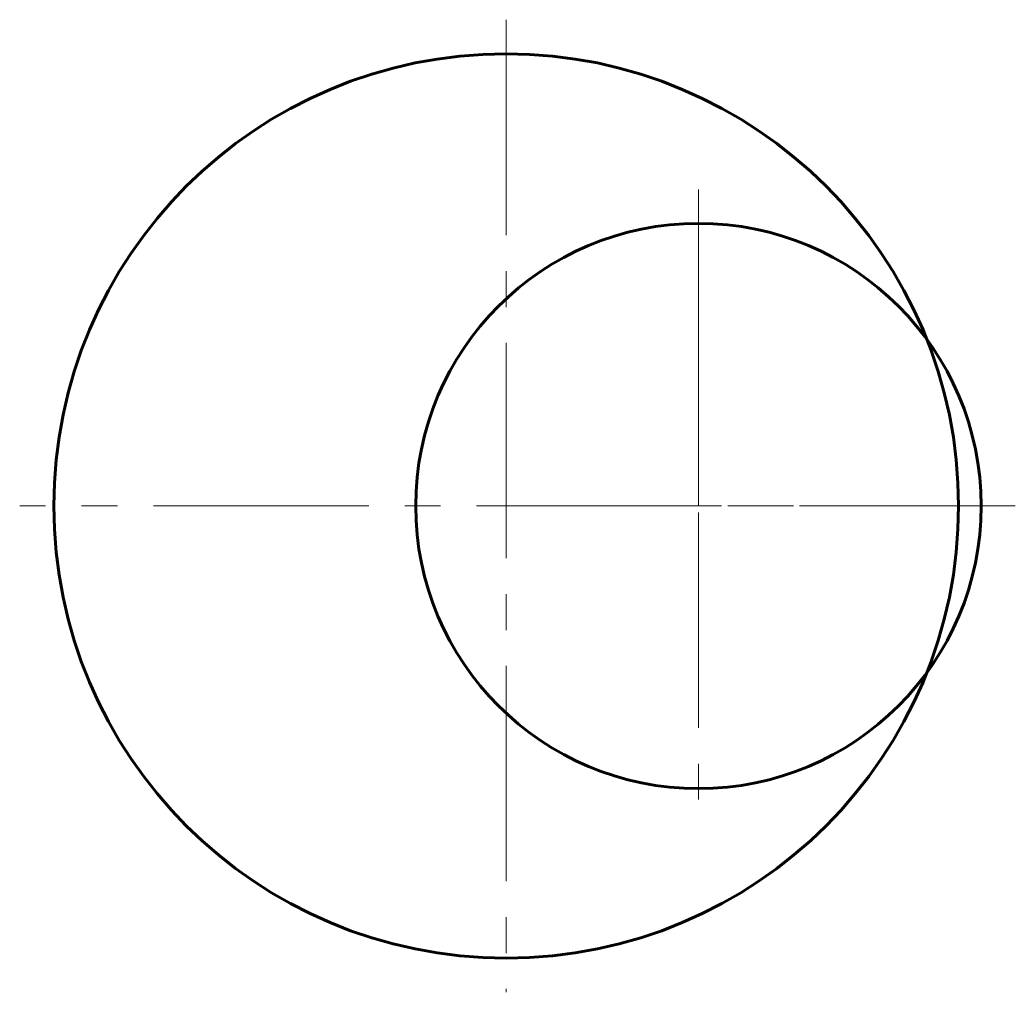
# Model space of a CAD drawing. Header units: millimetres. Extents: x -42.8 to 45.2, y -42.9 to 43.1.
import ezdxf

# ---------------------------------------------------------------- set-up
doc = ezdxf.new("R2010")
doc.units = ezdxf.units.MM
doc.linetypes.add('CENTER2', pattern=[28.575, 19.05, -3.175, 3.175, -3.175])
doc.layers.add('КОНТУР', color=7, linetype='Continuous', lineweight=60)
doc.layers.add('ОСИ', color=1, linetype='CENTER2', lineweight=20)

msp = doc.modelspace()

# ---------------------------------------------------------------- linework, layer by layer
at = {"layer": 'КОНТУР', "color": 4}
msp.add_circle((0.182, 0.134), 40, dxfattribs=at)
at = {"layer": 'КОНТУР', "color": 2}
msp.add_circle((17.182, 0.134), 25, dxfattribs=at)
at = {"layer": 'ОСИ'}
for p, q in [((0.182, 43.134), (0.182, -42.866)), ((17.182, 28.134), (17.182, -27.866)), ((17.182, 0.134), (17.182, 25.134)), ((45.182, 0.134), (-42.818, 0.134)), ((0.182, 0.134), (40.182, 0.134)), ((0.182, 0.134), (17.182, 0.134))]:
    msp.add_line(p, q, dxfattribs=at)

doc.saveas('drawing.dxf')
